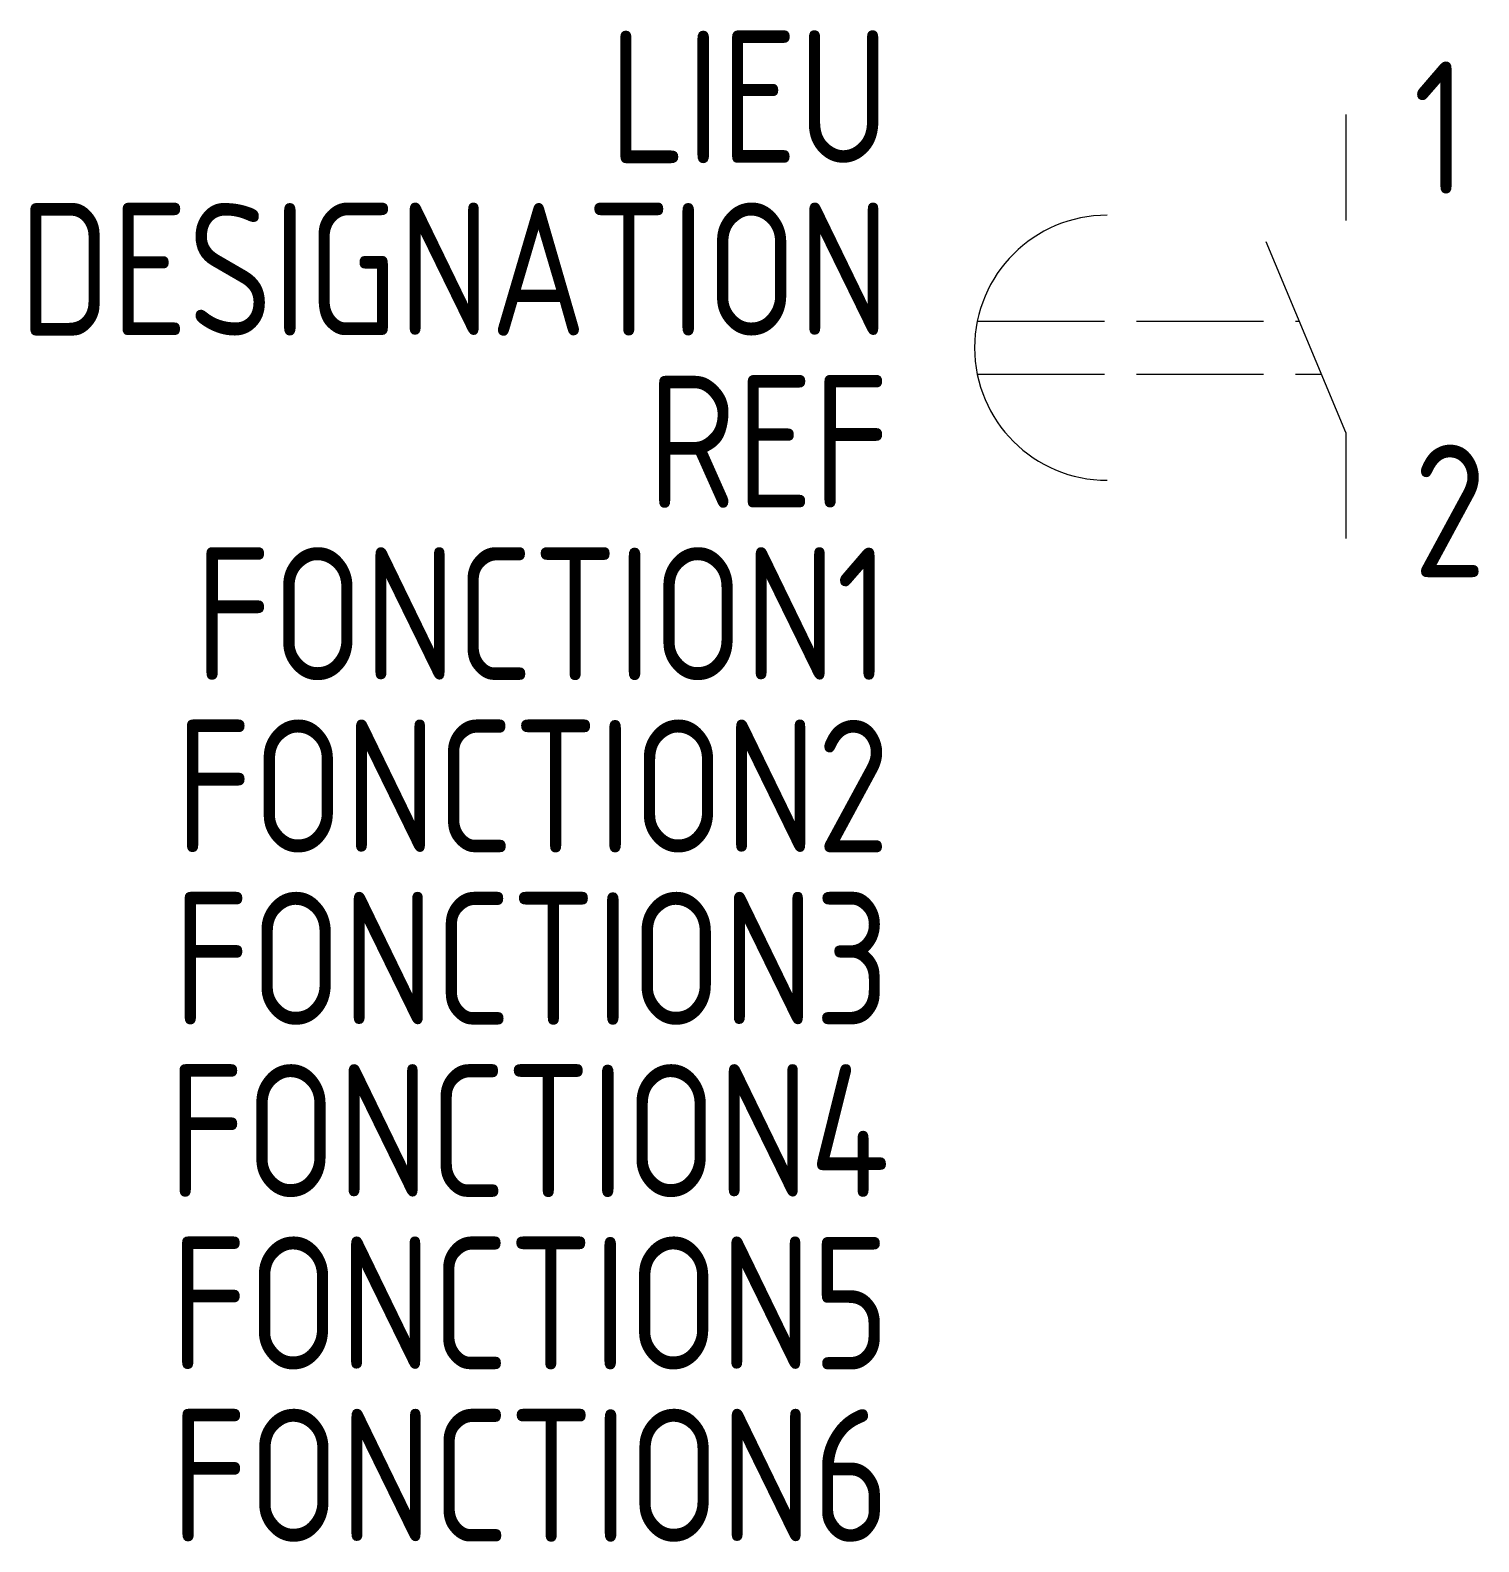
# Model space of a CAD drawing. Extents: x -1609.5 to -1582.1, y -906.5 to -878.
import ezdxf
from ezdxf.enums import TextEntityAlignment as Align

# ---------------------------------------------------------------- set-up
doc = ezdxf.new("R2010")
doc.units = 0
doc.linetypes.add('ACAD_ISO02W100', pattern=[15, 12, -3])
for name, color, linetype in [('SYMB_FIL', 3, 'CONTINUOUS'), ('SYMB_LIAISON', 1, 'ACAD_ISO02W100'), ('SYMB_REF_CONTACT', 2, 'CONTINUOUS'), ('SYMB_TXT_CONTACT', 2, 'CONTINUOUS'), ('SYMB_TXT_NOM', 3, 'CONTINUOUS')]:
    doc.layers.add(name, color=color, linetype=linetype)
doc.styles.add('NET2_5', font='isocp.shx', dxfattribs={"width": 0.9, "height": 2.5})

msp = doc.modelspace()

# ---------------------------------------------------------------- linework, layer by layer
at = {"layer": 'SYMB_FIL'}
for p, q in [((-1584.634, -879.593), (-1584.634, -881.593)), ((-1584.634, -885.593), (-1586.134, -881.993)), ((-1584.634, -885.593), (-1584.634, -887.593))]:
    msp.add_line(p, q, dxfattribs=at)
msp.add_arc((-1589.134, -883.993), 2.5, 90, 270, dxfattribs=at)
at = {"layer": 'SYMB_LIAISON', "ltscale": 0.2}
for p, q in [((-1591.583, -883.493), (-1585.509, -883.493)), ((-1591.583, -884.493), (-1585.092, -884.493))]:
    msp.add_line(p, q, dxfattribs=at)

# ---------------------------------------------------------------- texts
at = {"layer": 'SYMB_REF_CONTACT', "style": 'NET2_5', "width": 0.9, "flags": 8}
msp.add_attdef('REF', text='', height=2.5, dxfattribs=at).set_placement((-1593.234, -887.012), align=Align.RIGHT)
at = {"layer": 'SYMB_TXT_CONTACT', "style": 'NET2_5', "width": 0.9, "flags": 8}
for tag, p, s in [('1', (-1583.359, -881.093), '13'), ('2', (-1583.359, -888.32), '14')]:
    msp.add_attdef(tag, p, s, height=2.5, dxfattribs=at)
at = {"layer": 'SYMB_TXT_NOM', "style": 'NET2_5', "width": 0.9, "flags": 8}
for tag, text, p in [('LIEU', '', (-1593.234, -880.512)), ('DESIGNATION', 'K?', (-1593.234, -883.762)), ('FONCTION1', '', (-1593.234, -890.262)), ('FONCTION2', '', (-1593.234, -893.512)), ('FONCTION3', '', (-1593.234, -896.762)), ('FONCTION4', '', (-1593.234, -900.012)), ('FONCTION5', '', (-1593.234, -903.262)), ('FONCTION6', '', (-1593.234, -906.512))]:
    msp.add_attdef(tag, text=text, height=2.5, dxfattribs=at).set_placement(p, align=Align.RIGHT)

doc.saveas('drawing.dxf')
